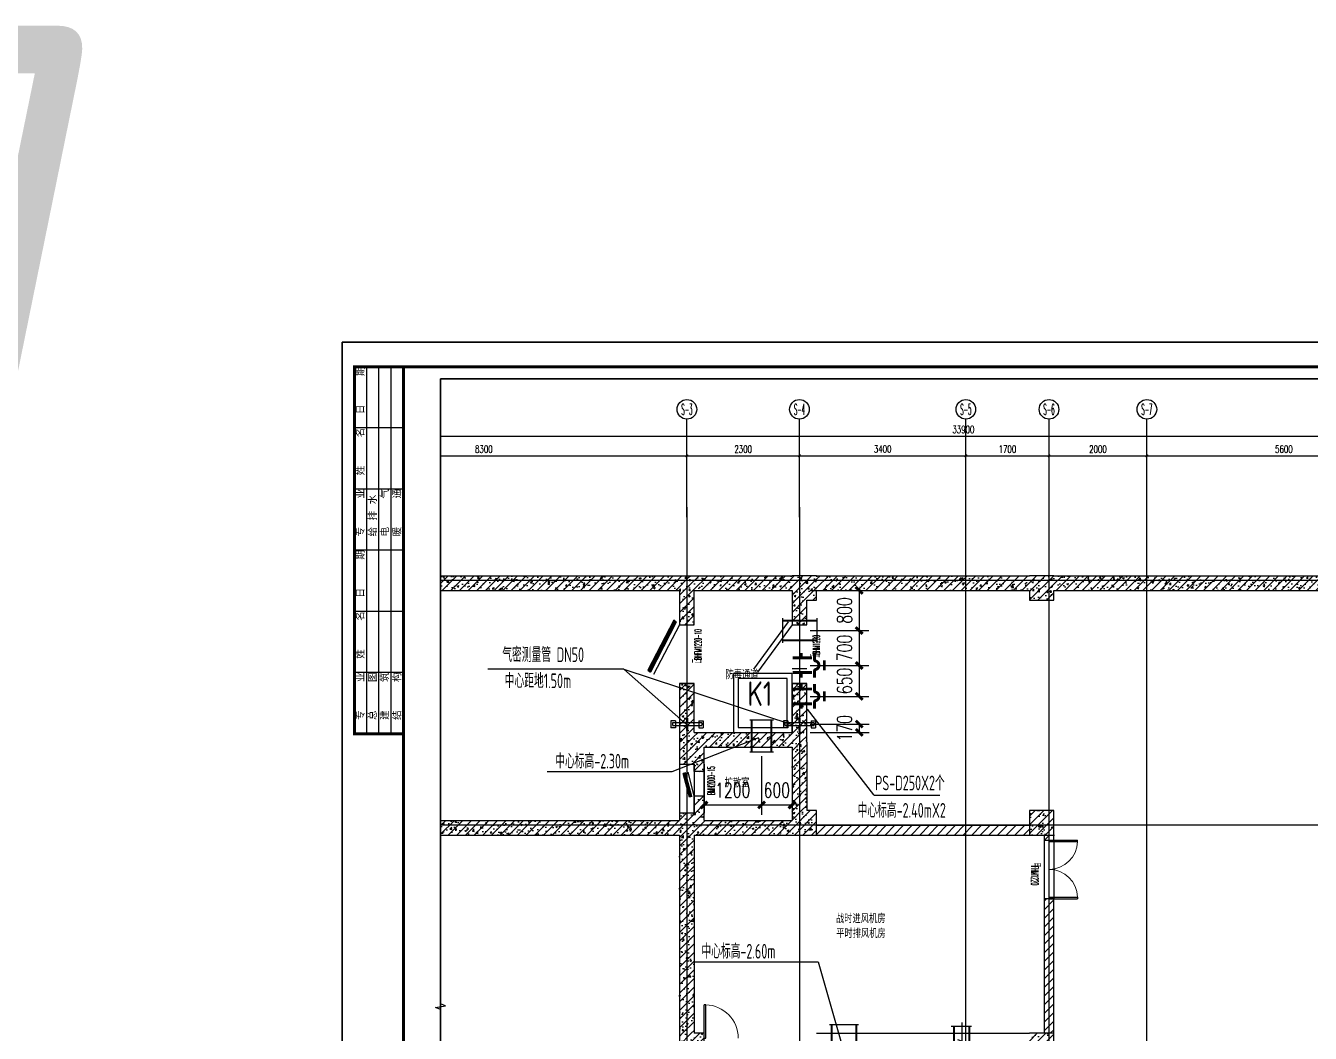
# Model space of a CAD drawing. Extents: x 0 to 2037025, y -2738621 to 0.
# Drawn here: x 951688 to 977940, y -1547944 to -1527354 of the extents above; entities that cross this region are included whole.
import ezdxf
from ezdxf.enums import TextEntityAlignment as Align
from ezdxf.xclip import XClip

# ---------------------------------------------------------------- set-up
doc = ezdxf.new("R2010")
doc.units = 0
doc.header["$LTSCALE"] = 10
doc.header["$MEASUREMENT"] = 0
doc.linetypes.add('DASH', pattern=[0.35, 0.25, -0.1])
doc.linetypes.add('DOTE', pattern=[2.42, 2, -0.2, 0.02, -0.2])
for name, color, linetype in [('20180411审查改动', 6, 'Continuous'), ('ACS_COM', 7, 'Continuous'), ('ACS_KT_FM', 3, 'Continuous'), ('AXIS_TEXT', 7, 'Continuous'), ('COLUMN', 4, 'Continuous'), ('DIM', 3, 'Continuous'), ('DIM_SYMB', 3, 'Continuous'), ('DOTE', 1, 'DOTE'), ('DUCT', 1, 'Continuous'), ('PIPE1', 3, 'Continuous'), ('PUB_DIM', 3, 'Continuous'), ('PUB_HATCH', 252, 'Continuous'), ('PUB_TEXT', 7, 'Continuous'), ('WALL', 4, 'Continuous'), ('water', 2, 'Continuous'), ('WINDOW', 2, 'Continuous'), ('人防-防护设备', 142, 'Continuous'), ('图框', 142, 'Continuous'), ('家具', 8, 'Continuous'), ('批量导出图层', 1, 'Continuous'), ('电气', 2, 'Continuous')]:
    doc.layers.add(name, color=color, linetype=linetype)
doc.layers.add('ACS_RSG_F2', color=1, linetype='Continuous', lineweight=40)
doc.styles.add('9', font='romans.shx', dxfattribs={"bigfont": 'hztxt.shx'})
doc.styles.add('_HZTXT', font='TSSDENG.shx', dxfattribs={"width": 0.8, "bigfont": 'HZTXT.shx'})
doc.styles.add('_TCH_AXIS', font='COMPLEX', dxfattribs={"bigfont": 'GBCBIG'})
doc.styles.add('_TCH_DIM_T3', font='simplex_.ttf', dxfattribs={"width": 0.705882, "bigfont": 'GBCBIG'})
doc.styles.add('_TCH_DIM_T3_T3', font='SIMPLEX', dxfattribs={"width": 0.49827, "bigfont": 'GBCBIG'})
doc.styles.add('COMPLEX', font='COMPLEX')
doc.styles.add('HZTXT', font='txt.shx', dxfattribs={"width": 0.7, "bigfont": 'hztxt.shx'})
doc.styles.get("Standard").update_dxf_attribs({"font": 'gbenor.shx', "bigfont": 'gbcbig.shx'})
doc.styles.add('TSSD_REIN', font='Tssdeng.shx', dxfattribs={"width": 0.7, "bigfont": 'hztxt.shx'})
doc.styles.add('ZJDZ', font='romans.shx', dxfattribs={"width": 0.7, "bigfont": '!hz.shx'})
doc.dimstyles.new('_TCH_ARCH&&50', dxfattribs={"dimtxt": 148.75, "dimasz": 50, "dimexe": 125, "dimexo": 150, "dimgap": 63.125, "dimtad": 1, "dimdec": 0, "dimzin": 0, "dimdsep": 46, "dimtxsty": '_TCH_DIM_T3', "dimblk": 'ARCHTICK', "dimcen": 0.09, "dimclrt": 7, "dimazin": 2, "dimtfac": 1, "dimtdec": 0, "dimtix": 1, "dimtmove": 2, "dimatfit": 3, "dimfxl": 0, "dimtolj": 1, "dimtzin": 0, "dimarcsym": 0})
pattern_1 = [(45, (0, 0), (-88.38835, 88.38835), []), (50, (0, 0), (358.63, -31.376), [37.5, -412.5]), (355, (0, 0), (-69.3757, 376.096), [30, -330]), (100.4514, (29.9, -2.6), (289.2547, 344.7198), [31.87, -350.571]), (46.1842, (0, 100), (533.6205, -82.7595), [56.25, -618.75]), (96.6356, (44.47, 93.1), (467.331, 487.059), [47.805, -525.8565]), (351.1842, (0, 100), (467.331, 487.059), [45, -495]), (21, (50, 75), (298.4535, -201.3094), [37.5, -412.5]), (326, (50, 75), (121.6577, 362.575), [30, -330]), (71.4514, (74.87, 58.22), (420.1113, 161.2652), [31.87, -350.571]), (37.5, (0, 0), (6.07993, 166.44693), [0, -326, 0, -335, 0, -331.25]), (7.5, (0, 0), (131.5348, 197.2059), [0, -191, 0, -318.5, 0, -126.25]), (327.5, (-111.5, 0), (266.9112, -11.27744), [0, -125, 0, -390, 0, -517.5]), (317.5, (-161.5, 0), (291.593, 50.0525), [0, -162.5, 0, -259, 0, -367.5])]
pattern_2 = [(45, (0, 89.76), (-88.3884, 88.3884), [])]

# ---------------------------------------------------------------- blocks, each defined once
blk = doc.blocks.new('图框A1')
at = {"layer": '图框'}
for p, q in [((1000, 43400), (1000, 58400)), ((1500, 43400), (1500, 58400)), ((2000, 43400), (2000, 58400)), ((2500, 55900), (500, 55900)), ((2500, 53400), (500, 53400)), ((2500, 50900), (500, 50900)), ((2500, 48400), (500, 48400)), ((2500, 45900), (500, 45900))]:
    blk.add_line(p, q, dxfattribs=at)
blk.add_lwpolyline([(0, 0), (84100, 0), (84100, 59400), (0, 59400)], close=True, dxfattribs=at)
at = {"layer": '图框', "const_width": 120}
blk.add_lwpolyline([(2500, 58400), (500, 58400), (500, 43400), (2500, 43400)], dxfattribs=at)
blk.add_lwpolyline([(2500, 1000), (83100, 1000), (83100, 58400), (2500, 58400)], close=True, dxfattribs=at)
at = {"layer": '图框', "style": 'HZTXT'}
for s, p in [('日    期', (911, 56464)), ('姓    名', (911, 53964)), ('专    业', (911, 51464)), ('电    气', (1911, 51464)), ('暖    通', (2411, 51464)), ('给 排 水', (1411, 51464)), ('日    期', (911, 48964)), ('姓    名', (911, 46464)), ('专    业', (911, 43964)), ('总    图', (1411, 43964)), ('建    筑', (1911, 43964)), ('结    构', (2411, 43964))]:
    blk.add_text(s, height=300, rotation=90, dxfattribs=at).set_placement(p)
blk = doc.blocks.new('气密性检测管')
for p, q in [((160995, -100885), (160995, -100796)), ((161138, -100796), (160995, -100796)), ((161138, -100885), (161138, -100796)), ((161138, -100885), (160995, -100885)), ((161037, -101424), (161037, -100826)), ((161096, -101424), (161096, -100826)), ((161138, -101364), (160995, -101364)), ((160995, -101364), (160995, -101454)), ((161138, -101454), (160995, -101454)), ((161138, -101364), (161138, -101454))]:
    blk.add_line(p, q)
at = {"linetype": 'DASH'}
for p, q in [((161096, -100826), (161037, -100826)), ((161096, -101424), (161037, -101424))]:
    blk.add_line(p, q, dxfattribs=at)
at = {"layer": 'ACS_COM', "const_width": 50}
for points in [[(161037, -101125), (160937, -101125)], [(161096, -101125), (161196, -101125)]]:
    blk.add_lwpolyline(points, dxfattribs=at)
blk = doc.blocks.new('H-PICPNT-5')
for p, q in [((-1.5, -1.13), (1.5, 1.13)), ((-1.5, 1.13), (1.5, -1.13)), ((-1.5, -1.13), (-1.5, 1.13)), ((1.5, -1.13), (1.5, 1.13))]:
    blk.add_line(p, q)
at = {"const_width": 0.5}
for points in [[(-0.25, 0, -1), (0.25, 0, -0.145221)], [(-0.25, 0, 1), (0.25, 0, 0.145221)]]:
    blk.add_lwpolyline(points, format="xyb", dxfattribs=at)
blk = doc.blocks.new('A$C6AAF41CE')
at = {"layer": 'ACS_RSG_F2', "color": 0}
blk.add_lwpolyline([(-4351, -12866), (-4594, -12866), (-4594, -13484), (-4351, -13484)], close=True, dxfattribs=at)
at = {"layer": 'ACS_RSG_F2', "color": 0, "const_width": 20}
for points in [[(-4472, -13484), (-4472, -13745)], [(-4472, -13970), (-4472, -14107)], [(-4472, -14157), (-4472, -14549)], [(-18212, -14549), (-18212, -15412)], [(-4465, -14549), (-18212, -14549)]]:
    blk.add_lwpolyline(points, dxfattribs=at)
at = {"layer": 'ACS_RSG_F2', "color": 0}
for centre in [(-4472, -14157), (-18212, -15415)]:
    blk.add_circle(centre, 50, dxfattribs=at)
at = {"layer": 'DIM', "color": 0}
for p, q in [((-20080, -300), (-18880, -300)), ((-19080, -300), (-19080, -1120)), ((-20080, -1120), (-18880, -1120)), ((-19080, -1120), (-19080, -1834)), ((-20080, -1834), (-18880, -1834)), ((-19080, -1834), (-19080, -2465)), ((-23891, -1909), (-26668, -1909)), ((-23891, -1909), (-22606, -3042)), ((-23891, -1909), (-20454, -3042)), ((-20080, -2465), (-18880, -2465)), ((-18778, -4480), (-20133, -2726)), ((-20078, -3031), (-18878, -3031)), ((-19078, -3031), (-19078, -3201)), ((-22903, -4003), (-21131, -3306)), ((-20078, -3201), (-18878, -3201)), ((-22251, -3684), (-22251, -4884)), ((-21075, -3684), (-21075, -4884)), ((-20452, -3684), (-20452, -4884)), ((-25456, -4003), (-22903, -4003)), ((-22251, -4684), (-21075, -4684)), ((-21075, -4684), (-20452, -4684)), ((-22470, -7888), (-19917, -7888)), ((-19917, -7888), (-19453, -9513)), ((-16985, -9132), (-16985, -10425)), ((-14746, -10310), (-17064, -9484)), ((-20151, -10225), (-19390, -10225)), ((-19390, -10225), (-16985, -10225)), ((-12193, -10310), (-14746, -10310)), ((-12717, -11307), (-17158, -15239)), ((-12717, -11307), (-13303, -14684)), ((-12717, -11307), (-9940, -11307)), ((-21340, -16307), (-19552, -12921)), ((-19490, -13587), (-19490, -14787)), ((-20101, -14587), (-19490, -14587)), ((-13054, -14749), (-11854, -14749)), ((-12054, -14749), (-12054, -15048)), ((-17176, -15128), (-17176, -16328)), ((-13054, -15048), (-11854, -15048)), ((-17176, -16128), (-17099, -16128)), ((-23893, -16307), (-21340, -16307))]:
    blk.add_line(p, q, dxfattribs=at)
at = {"layer": 'DIM', "color": 0, "lineweight": 25}
for p, q in [((-4517, -13011), (-3251, -12514)), ((-2302, -12514), (-3251, -12514)), ((-5062, -12709, -40), (-6383, -12709, -40)), ((-4482, -13646), (-5062, -12709, -40)), ((-4804, -13528, -1), (-5521, -13528, -1)), ((-4463, -13862), (-4804, -13528, -1))]:
    blk.add_line(p, q, dxfattribs=at)
at = {"layer": 'DIM', "color": 0, "const_width": 60}
for points in [[(-19151, -229), (-19009, -370)], [(-19151, -1050), (-19009, -1191)], [(-19151, -1763), (-19009, -1905)], [(-19151, -2394), (-19009, -2535)], [(-19149, -2960), (-19008, -3102)], [(-19149, -3131), (-19008, -3272)], [(-22180, -4613), (-22321, -4754)], [(-21004, -4613), (-21145, -4754)], [(-20381, -4613), (-20523, -4754)], [(-20080, -10154), (-20222, -10295)], [(-19320, -10154), (-19461, -10295)], [(-16914, -10154), (-17055, -10295)], [(-20030, -14517), (-20171, -14658)], [(-19419, -14517), (-19561, -14658)], [(-12125, -14678), (-11983, -14820)], [(-12125, -14977), (-11983, -15118)], [(-17105, -16058), (-17246, -16199)], [(-17028, -16058), (-17169, -16199)]]:
    blk.add_lwpolyline(points, dxfattribs=at)
at = {"layer": 'DUCT', "color": 0}
for p, q in [((-20641, -1374), (-20641, -870)), ((-19937, -1374), (-19937, -870)), ((-20833, -2952), (-21313, -2952)), ((-20833, -3602), (-21313, -3602)), ((-19689, -9170), (-19096, -9170)), ((-17199, -9207), (-16782, -9207)), ((-19689, -9823), (-19096, -9823)), ((-17199, -9820), (-16782, -9820)), ((-19789, -12595), (-19196, -12595)), ((-19789, -13273), (-19196, -13273))]:
    blk.add_line(p, q, dxfattribs=at)
for points, const_width in [([(-20641, -920), (-19937, -920)], 40), ([(-20641, -1320), (-19937, -1320)], 40), ([(-20261, -1680), (-20261, -1580)], 60), ([(-19992, -1730), (-19992, -1580)], 60), ([(-20042, -1680), (-20442, -1680)], 60), ([(-19792, -1730), (-19792, -1930)], 60), ([(-20042, -1980), (-20442, -1980)], 60), ([(-20261, -1980), (-20261, -2080)], 60), ([(-19992, -2080), (-19992, -1930)], 60), ([(-20042, -2315), (-20442, -2315)], 60), ([(-20261, -2315), (-20261, -2215)], 60), ([(-19992, -2365), (-19992, -2215)], 60), ([(-19792, -2365), (-19792, -2565)], 60), ([(-20042, -2615), (-20442, -2615)], 60), ([(-20261, -2615), (-20261, -2715)], 60), ([(-19992, -2715), (-19992, -2565)], 60), ([(-21274, -3602), (-21274, -2952)], 40), ([(-20874, -3602), (-20874, -2952)], 40), ([(-19640, -9823), (-19640, -9170)], 40), ([(-19140, -9170), (-19140, -9823)], 40), ([(-17139, -9207), (-17139, -9819)], 40), ([(-16826, -9207), (-16826, -9819)], 40), ([(-19740, -13273), (-19740, -12595)], 40), ([(-19240, -12595), (-19240, -13273)], 40)]:
    blk.add_lwpolyline(points, dxfattribs=dict(at, const_width=const_width))
at = {"layer": 'DUCT', "color": 0, "const_width": 60}
for points in [[(-19969, -1742, -0.34203), (-19992, -1713, -0.34203)], [(-19969, -1742, -0.774686), (-19969, -1917, -0.774686)], [(-19992, -1946, -0.34203), (-19969, -1917, -0.34203)], [(-19969, -2378, -0.34203), (-19992, -2348, -0.34203)], [(-19969, -2378, -0.774686), (-19969, -2552, -0.774686)], [(-19992, -2581, -0.34203), (-19969, -2552, -0.34203)]]:
    blk.add_lwpolyline(points, format="xyb", dxfattribs=at)
at = {"layer": 'WALL', "color": 0}
blk.add_line((-20150, -1900), (-20450, -1900), dxfattribs=at)
at = {"layer": 'ACS_KT_FM', "color": 0, "xscale": -75, "yscale": 75, "rotation": 90}
blk.add_blockref('H-PICPNT-5', (-4472, -13857), dxfattribs=at)
at = {"layer": 'PIPE1', "color": 0}
for p, rotation in [((-123721, -164104), 90), ((-121425, -164104), 90), ((-114425, -175815), 90), ((143887, -116201), 180)]:
    blk.add_blockref('气密性检测管', p, dxfattribs=dict(at, rotation=rotation))
at = {"layer": 'DIM', "color": 0, "style": 'ZJDZ', "width": 0.7}
for s, p in [('800', (-19380, -710)), ('700', (-19380, -1477)), ('650', (-19380, -2149)), ('170', (-19378, -3116)), ('300', (-12354, -14898))]:
    blk.add_text(s, height=300, rotation=90, dxfattribs=at).set_placement(p, align=Align.MIDDLE)
at = {"layer": 'DIM', "color": 0, "width": 0.7}
for s, p in [('气密测量管 DN50', (-26374, -1764)), ('中心距地1.50m', (-26324, -2297)), ('PS-D250X2个', (-18754, -4385)), ('中心标高-2.40mX2', (-19112, -4944)), ('气密测量管 DN50', (-12536, -11161)), ('中心距地1.50m', (-12360, -11695))]:
    blk.add_text(s, height=300, dxfattribs=at).set_placement(p)
for s, rotation, p in [('中心标高-2.30m', 0, (-25290, -3939)), ('中心标高-2.60m', 0, (-22304, -7823)), ('中心标高-4.90m', 360, (-14694, -10246)), ('中心标高-2.60m', 0, (-23727, -16243))]:
    blk.add_text(s, height=300, rotation=rotation, dxfattribs=at).set_placement(p)
at = {"layer": 'DIM', "color": 0, "style": 'ZJDZ', "width": 0.7}
for s, p in [('1200', (-21663, -4384)), ('600', (-20763, -4384)), ('700', (-19771, -9925)), ('2400', (-18187, -9925)), ('600', (-19745, -14287)), ('80', (-17137, -15701))]:
    blk.add_text(s, height=300, dxfattribs=at).set_placement(p, align=Align.MIDDLE)
at = {"layer": 'DIM', "color": 0, "lineweight": 25, "style": '9', "width": 0.7}
for s, p in [('连接软管', (-6210, -12662)), ('微压计', (-3108, -12467, 40)), ('球阀', (-5411, -13481, 39))]:
    blk.add_text(s, height=300, dxfattribs=at).set_placement(p)
blk = doc.blocks.new('A$C70981B1C')
at = {"layer": '电气', "const_width": 30}
for points in [[(132, 333), (132, 28)], [(196, 333), (196, 28)], [(270, 333), (270, 28)]]:
    blk.add_lwpolyline(points, dxfattribs=at)
at = {"layer": '电气'}
blk.add_circle((192, 192), 192, dxfattribs=at)
blk = doc.blocks.new('A$C3EBF56F1')
for p, q in [((1175, -8989), (988, -9142)), ((988, -9142), (988, -13972)), ((1175, -12937), (1175, -8989)), ((-17443, -15108), (-11568, -13049)), ((-13164, -14690), (-11562, -13049)), ((-11562, -13049), (-8833, -13049)), ((1144, -17810), (7, -13046)), ((988, -13972), (1280, -14313)), ((4, -14334), (1144, -17810))]:
    blk.add_line(p, q)
for points in [[(2243, -8992), (2243, -5261), (389, -5261), (389, -8992)], [(2187, -21695), (2187, -17822), (324, -17822), (324, -21695)]]:
    blk.add_lwpolyline(points, close=True)
at = {"const_width": 30}
for points in [[(-13157, -14676), (-13461, -14676)], [(-13157, -14741), (-13461, -14741)], [(-13157, -14814), (-13461, -14814)]]:
    blk.add_lwpolyline(points, dxfattribs=at)
blk.add_blockref('A$C70981B1C', (-17720, -15368))
at = {"linetype": 'ByBlock', "style": 'HZTXT', "width": 0.6}
for s, p in [('做法详见国标07FD02-29页', (1514, -8813)), ('距井底1200mm处', (1112, -8817)), ('密闭肋作法详07FD02', (1939, -8853)), ('预埋穿墙套管4%%c70', (719, -8792)), ('做法详见国标07FD02-29页', (1526, -21548)), ('距顶板下500mm处明敷设', (1113, -21548)), ('密闭肋作法详07FD02', (1988, -21518)), ('预埋穿墙套管4%%c70', (704, -21545))]:
    blk.add_text(s, height=252, rotation=90, dxfattribs=at).set_placement(p)
at = {"style": '_HZTXT', "width": 0.7}
for s, p in [('距顶板底150mm预埋3SC100.', (-11467, -13013)), ('管线防护密闭做法详', (-11480, -13333)), ('07FD02第21~23页', (-11475, -13655))]:
    blk.add_text(s, height=252, dxfattribs=at).set_placement(p)
blk = doc.blocks.new('$防护设备$00000008')
at = {"color": 0}
for p, q in [((0.547, 0.758), (-0.26, 3.12)), ((0.5, 0.5), (-0.307, 2.862)), ((-0.5, 0.5), (-0.5, -0.5)), ((0.5, 0.5), (0.5, -0.5))]:
    blk.add_line(p, q, dxfattribs=at)
blk = doc.blocks.new('$DorLib2D$00000002')
for p, q in [((-0.5, 0), (-0.5, 0.4875)), ((-0.475, 0.4875), (-0.5, 0.4875)), ((-0.475, 0), (-0.475, 0.4875)), ((0.475, 0), (0.475, 0.4875)), ((0.475, 0.4875), (0.5, 0.4875)), ((0.5, 0), (0.5, 0.4875)), ((-0.5, 0), (-0.475, 0)), ((0.5, 0), (0.475, 0))]:
    blk.add_line(p, q)
at = {"lineweight": 13}
for centre, start, end in [((-0.4875, 0), 0, 88.53072), ((0.4875, 0), 91.46928, 180)]:
    blk.add_arc(centre, 0.4875, start, end, dxfattribs=at)
blk = doc.blocks.new('$DorLib2D$00000001')
for p, q in [((0.45, 0.975), (0.5, 0.975)), ((0.45, 0), (0.45, 0.975)), ((0.5, 0), (0.5, 0.975)), ((0.5, 0), (0.45, 0))]:
    blk.add_line(p, q)
at = {"lineweight": 13}
blk.add_arc((0.475, 0), 0.975, 91.4693, 180, dxfattribs=at)
blk = doc.blocks.new('$防护设备$00000007')
at = {"color": 0}
for p, q in [((-0.274, 2.66), (-0.306, 2.49)), ((0.569, 0.868), (-0.28, 2.632)), ((0.574, 0.896), (-0.274, 2.66)), ((0.542, 0.726), (-0.306, 2.49)), ((0.548, 0.755), (-0.301, 2.519)), ((0.553, 0.783), (-0.296, 2.547)), ((0.558, 0.811), (-0.29, 2.575)), ((0.564, 0.839), (-0.285, 2.603)), ((0.5, 0.5), (-0.348, 2.264)), ((0.542, 0.726), (0.574, 0.896)), ((-0.5, 0.5), (-0.5, -0.5)), ((0.5, 0.5), (0.5, -0.5))]:
    blk.add_line(p, q, dxfattribs=at)
blk = doc.blocks.new('$防护设备$00000002')
at = {"color": 0}
for p, q in [((-0.5, 0.5), (0.5, 0.5)), ((-0.321, 0.252), (-0.308, 0.348)), ((0.166, 0.022), (-0.317, 0.277)), ((-0.314, 0.3), (0.169, 0.045)), ((0.172, 0.068), (-0.311, 0.323)), ((0.176, 0.093), (-0.308, 0.348)), ((0.15, -0.1), (-0.333, 0.155)), ((0.163, -0.003), (-0.321, 0.252)), ((0.163, -0.003), (0.176, 0.093)), ((-0.5, -0.1), (0.5, -0.1)), ((-0.35, -0.5), (-0.35, -0.1)), ((0.15, -0.1), (0.15, -0.5)), ((-0.5, -0.5), (0.5, -0.5))]:
    blk.add_line(p, q, dxfattribs=at)
blk = doc.blocks.new('_AXISO')
blk.add_circle((0, 0), 0.5)
at = {"layer": 'AXIS_TEXT', "style": 'COMPLEX', "width": 1.041667}
blk.add_attdef('A', text='', height=0.56, dxfattribs=at).set_placement((-0.25, -0.28), (0.25, -0.28), align=Align.FIT)
blk = doc.blocks.new('_ArchTick')
at = {"color": 0, "linetype": 'ByBlock', "const_width": 0.4}
blk.add_lwpolyline([(-0.5, -0.5), (0.5, 0.5)], dxfattribs=at)
blk = doc.blocks.new('*D1051')
at = {"layer": 'Defpoints', "color": 0, "transparency": 16777216}
for p in [(0, 2850), (-33900, 1200), (0, 1200)]:
    blk.add_point(p, dxfattribs=at)
at = {"layer": 'PUB_DIM', "color": 0, "lineweight": -2, "transparency": 16777216}
for p, q in [((-33900, 1350), (-33900, 2975)), ((0, 1350), (0, 2975)), ((-33900, 2850), (0, 2850))]:
    blk.add_line(p, q, dxfattribs=at)
at = {"layer": 'PUB_DIM', "color": 0, "lineweight": -2, "transparency": 16777216, "xscale": 50, "yscale": 50, "zscale": 50, "rotation": 180}
blk.add_blockref('_ArchTick', (-33900, 2850), dxfattribs=at)
at = {"layer": 'PUB_DIM', "color": 0, "lineweight": -2, "transparency": 16777216, "xscale": 50, "yscale": 50, "zscale": 50}
blk.add_blockref('_ArchTick', (0, 2850), dxfattribs=at)
at = {"layer": 'PUB_DIM', "color": 7, "transparency": 16777216, "insert": (-16950, 2988), "char_height": 148.8, "attachment_point": 5, "style": '_TCH_DIM_T3'}
blk.add_mtext('\\A1;33900', dxfattribs=at)
blk = doc.blocks.new('*D1054')
at = {"layer": 'Defpoints', "color": 0, "transparency": 16777216}
for p in [(-22600, 2450), (-30900, 1200), (-22600, 1200)]:
    blk.add_point(p, dxfattribs=at)
at = {"layer": 'PUB_DIM', "color": 0, "lineweight": -2, "transparency": 16777216}
for p, q in [((-30900, 1350), (-30900, 2575)), ((-30900, 2450), (-22600, 2450)), ((-22600, 1350), (-22600, 2575))]:
    blk.add_line(p, q, dxfattribs=at)
at = {"layer": 'PUB_DIM', "color": 0, "lineweight": -2, "transparency": 16777216, "xscale": 50, "yscale": 50, "zscale": 50, "rotation": 180}
blk.add_blockref('_ArchTick', (-30900, 2450), dxfattribs=at)
at = {"layer": 'PUB_DIM', "color": 0, "lineweight": -2, "transparency": 16777216, "xscale": 50, "yscale": 50, "zscale": 50}
blk.add_blockref('_ArchTick', (-22600, 2450), dxfattribs=at)
at = {"layer": 'PUB_DIM', "color": 7, "transparency": 16777216, "insert": (-26750, 2588), "char_height": 148.8, "attachment_point": 5, "style": '_TCH_DIM_T3'}
blk.add_mtext('\\A1;8300', dxfattribs=at)
blk = doc.blocks.new('*D1055')
at = {"layer": 'Defpoints', "color": 0, "transparency": 16777216}
for p in [(-20300, 2450), (-22600, 1200), (-20300, 1200)]:
    blk.add_point(p, dxfattribs=at)
at = {"layer": 'PUB_DIM', "color": 0, "lineweight": -2, "transparency": 16777216}
for p, q in [((-22600, 1350), (-22600, 2575)), ((-22600, 2450), (-20300, 2450)), ((-20300, 1350), (-20300, 2575))]:
    blk.add_line(p, q, dxfattribs=at)
at = {"layer": 'PUB_DIM', "color": 0, "lineweight": -2, "transparency": 16777216, "xscale": 50, "yscale": 50, "zscale": 50, "rotation": 180}
blk.add_blockref('_ArchTick', (-22600, 2450), dxfattribs=at)
at = {"layer": 'PUB_DIM', "color": 0, "lineweight": -2, "transparency": 16777216, "xscale": 50, "yscale": 50, "zscale": 50}
blk.add_blockref('_ArchTick', (-20300, 2450), dxfattribs=at)
at = {"layer": 'PUB_DIM', "color": 7, "transparency": 16777216, "insert": (-21450, 2588), "char_height": 148.8, "attachment_point": 5, "style": '_TCH_DIM_T3'}
blk.add_mtext('\\A1;2300', dxfattribs=at)
blk = doc.blocks.new('*D1056')
at = {"layer": 'Defpoints', "color": 0, "transparency": 16777216}
for p in [(-16900, 2450), (-20300, 1200), (-16900, 1200)]:
    blk.add_point(p, dxfattribs=at)
at = {"layer": 'PUB_DIM', "color": 0, "lineweight": -2, "transparency": 16777216}
for p, q in [((-20300, 1350), (-20300, 2575)), ((-20300, 2450), (-16900, 2450)), ((-16900, 1350), (-16900, 2575))]:
    blk.add_line(p, q, dxfattribs=at)
at = {"layer": 'PUB_DIM', "color": 0, "lineweight": -2, "transparency": 16777216, "xscale": 50, "yscale": 50, "zscale": 50, "rotation": 180}
blk.add_blockref('_ArchTick', (-20300, 2450), dxfattribs=at)
at = {"layer": 'PUB_DIM', "color": 0, "lineweight": -2, "transparency": 16777216, "xscale": 50, "yscale": 50, "zscale": 50}
blk.add_blockref('_ArchTick', (-16900, 2450), dxfattribs=at)
at = {"layer": 'PUB_DIM', "color": 7, "transparency": 16777216, "insert": (-18600, 2590), "char_height": 148.8, "attachment_point": 5, "style": '_TCH_DIM_T3'}
blk.add_mtext('\\A1;3400', dxfattribs=at)
blk = doc.blocks.new('*D1057')
at = {"layer": 'Defpoints', "color": 0, "transparency": 16777216}
for p in [(-15200, 2450), (-16900, 1200), (-15200, 1200)]:
    blk.add_point(p, dxfattribs=at)
at = {"layer": 'PUB_DIM', "color": 0, "lineweight": -2, "transparency": 16777216}
for p, q in [((-16900, 1350), (-16900, 2575)), ((-16900, 2450), (-15200, 2450)), ((-15200, 1350), (-15200, 2575))]:
    blk.add_line(p, q, dxfattribs=at)
at = {"layer": 'PUB_DIM', "color": 0, "lineweight": -2, "transparency": 16777216, "xscale": 50, "yscale": 50, "zscale": 50, "rotation": 180}
blk.add_blockref('_ArchTick', (-16900, 2450), dxfattribs=at)
at = {"layer": 'PUB_DIM', "color": 0, "lineweight": -2, "transparency": 16777216, "xscale": 50, "yscale": 50, "zscale": 50}
blk.add_blockref('_ArchTick', (-15200, 2450), dxfattribs=at)
at = {"layer": 'PUB_DIM', "color": 7, "transparency": 16777216, "insert": (-16050, 2588), "char_height": 148.8, "attachment_point": 5, "style": '_TCH_DIM_T3'}
blk.add_mtext('\\A1;1700', dxfattribs=at)
blk = doc.blocks.new('*D1058')
at = {"layer": 'Defpoints', "color": 0, "transparency": 16777216}
for p in [(-13200, 2450), (-15200, 1200), (-13200, 1200)]:
    blk.add_point(p, dxfattribs=at)
at = {"layer": 'PUB_DIM', "color": 0, "lineweight": -2, "transparency": 16777216}
for p, q in [((-15200, 1350), (-15200, 2575)), ((-15200, 2450), (-13200, 2450)), ((-13200, 1350), (-13200, 2575))]:
    blk.add_line(p, q, dxfattribs=at)
at = {"layer": 'PUB_DIM', "color": 0, "lineweight": -2, "transparency": 16777216, "xscale": 50, "yscale": 50, "zscale": 50, "rotation": 180}
blk.add_blockref('_ArchTick', (-15200, 2450), dxfattribs=at)
at = {"layer": 'PUB_DIM', "color": 0, "lineweight": -2, "transparency": 16777216, "xscale": 50, "yscale": 50, "zscale": 50}
blk.add_blockref('_ArchTick', (-13200, 2450), dxfattribs=at)
at = {"layer": 'PUB_DIM', "color": 7, "transparency": 16777216, "insert": (-14200, 2588), "char_height": 148.8, "attachment_point": 5, "style": '_TCH_DIM_T3'}
blk.add_mtext('\\A1;2000', dxfattribs=at)
blk = doc.blocks.new('*D1059')
at = {"layer": 'Defpoints', "color": 0, "transparency": 16777216}
for p in [(-7600, 2450), (-13200, 1200), (-7600, 1200)]:
    blk.add_point(p, dxfattribs=at)
at = {"layer": 'PUB_DIM', "color": 0, "lineweight": -2, "transparency": 16777216}
for p, q in [((-13200, 1350), (-13200, 2575)), ((-13200, 2450), (-7600, 2450)), ((-7600, 1350), (-7600, 2575))]:
    blk.add_line(p, q, dxfattribs=at)
at = {"layer": 'PUB_DIM', "color": 0, "lineweight": -2, "transparency": 16777216, "xscale": 50, "yscale": 50, "zscale": 50, "rotation": 180}
blk.add_blockref('_ArchTick', (-13200, 2450), dxfattribs=at)
at = {"layer": 'PUB_DIM', "color": 0, "lineweight": -2, "transparency": 16777216, "xscale": 50, "yscale": 50, "zscale": 50}
blk.add_blockref('_ArchTick', (-7600, 2450), dxfattribs=at)
at = {"layer": 'PUB_DIM', "color": 7, "transparency": 16777216, "insert": (-10400, 2588), "char_height": 148.8, "attachment_point": 5, "style": '_TCH_DIM_T3'}
blk.add_mtext('\\A1;5600', dxfattribs=at)
blk = doc.blocks.new('A$C4D85100B')
at = {"layer": 'PUB_HATCH'}
h = blk.add_hatch(dxfattribs=at)
h.set_pattern_fill('钢筋混凝土', color=256, scale=50, style=0)
h.set_pattern_definition(pattern_1)
h.paths.add_polyline_path([(-30450, 0), (-30450, -300), (-22750, -300), (-22583.3, -200), (-22550, 0)])
h = blk.add_hatch(dxfattribs=at)
h.set_pattern_fill('钢筋混凝土', color=256, scale=50, style=0)
h.set_pattern_definition(pattern_1)
h.paths.add_polyline_path([(-22750, -300), (-22750, -1000), (-22450, -1000), (-22450, -300), (-22583.3, -200)])
h = blk.add_hatch(dxfattribs=at)
h.set_pattern_fill('钢筋混凝土', color=256, scale=50, style=0)
h.set_pattern_definition(pattern_1)
h.paths.add_polyline_path([(-20450, -300), (-20450, 0), (-22550, 0), (-22583.3, -200), (-22450, -300)])
h = blk.add_hatch(dxfattribs=at)
h.set_pattern_fill('钢筋混凝土', color=256, scale=50, style=0)
h.set_pattern_definition(pattern_1)
h.paths.add_polyline_path([(-20450, -500), (-19950, -500), (-19950, 0), (-20450, 0)])
h = blk.add_hatch(dxfattribs=at)
h.set_pattern_fill('钢筋混凝土', color=256, scale=50, style=0)
h.set_pattern_definition(pattern_1)
h.paths.add_polyline_path([(-15600, -300), (-15600, 0), (-19950, 0), (-19950, -300)])
h = blk.add_hatch(dxfattribs=at)
h.set_pattern_fill('钢筋混凝土', color=256, scale=50, style=0)
h.set_pattern_definition(pattern_1)
h.paths.add_polyline_path([(-15600, -500), (-15100, -500), (-15100, 0), (-15600, 0)])
h = blk.add_hatch(dxfattribs=at)
h.set_pattern_fill('钢筋混凝土', color=256, scale=50, style=0)
h.set_pattern_definition(pattern_1)
h.paths.add_polyline_path([(-7850, -300), (-7850, 0), (-15100, 0), (-15100, -300)])
h = blk.add_hatch(dxfattribs=at)
h.set_pattern_fill('钢筋混凝土', color=256, scale=50, style=0)
h.set_pattern_definition(pattern_1)
h.paths.add_polyline_path([(-20150, -500), (-20450, -500), (-20450, -1000), (-20150, -1000)])
h = blk.add_hatch(dxfattribs=at)
h.set_pattern_fill('钢筋混凝土', color=256, scale=50, style=0)
h.set_pattern_definition(pattern_1)
h.paths.add_polyline_path([(-22450, -3200), (-22450, -2200), (-22750, -2200), (-22750, -3400), (-22483.3, -3366.7)])
h = blk.add_hatch(dxfattribs=at)
h.set_pattern_fill('钢筋混凝土', color=256, scale=50, style=0)
h.set_pattern_definition(pattern_1)
h.paths.add_polyline_path([(-20150, -3400), (-20150, -2200), (-20450, -2200), (-20450, -3200), (-20350, -3366.7)])
h = blk.add_hatch(dxfattribs=at)
h.set_pattern_fill('钢筋混凝土', color=256, scale=50, style=0)
h.set_pattern_definition(pattern_1)
h.paths.add_polyline_path([(-22750, -3400), (-22750, -3850), (-22250, -3850), (-22250, -3500), (-22483.3, -3366.7)])
h = blk.add_hatch(dxfattribs=at)
h.set_pattern_fill('钢筋混凝土', color=256, scale=50, style=0)
h.set_pattern_definition(pattern_1)
h.paths.add_polyline_path([(-22483.3, -3366.7), (-22250, -3500), (-20450, -3500), (-20350, -3366.7), (-20450, -3200), (-22450, -3200)])
h = blk.add_hatch(dxfattribs=at)
h.set_pattern_fill('钢筋混凝土', color=256, scale=50, style=0)
h.set_pattern_definition(pattern_1)
h.paths.add_polyline_path([(-20450, -4800), (-20150, -4800), (-20150, -3400), (-20350, -3366.7), (-20450, -3500)])
h = blk.add_hatch(dxfattribs=at)
h.set_pattern_fill('钢筋混凝土', color=256, scale=50, style=0)
h.set_pattern_definition(pattern_1)
h.paths.add_polyline_path([(-22250, -3850), (-22450, -3850), (-22450, -4000), (-22250, -4000)])
h = blk.add_hatch(dxfattribs=at)
h.set_pattern_fill('钢筋混凝土', color=256, scale=50, style=0)
h.set_pattern_definition(pattern_1)
h.paths.add_polyline_path([(-22450, -4850), (-22250, -4850), (-22250, -4500), (-22450, -4500)])
h = blk.add_hatch(dxfattribs=at)
h.set_pattern_fill('钢筋混凝土', color=256, scale=50, style=0)
h.set_pattern_definition(pattern_1)
h.paths.add_polyline_path([(-22250, -5000), (-22250, -4850), (-22750, -4850), (-22750, -5000), (-22550, -5150)])
h = blk.add_hatch(dxfattribs=at)
h.set_pattern_fill('钢筋混凝土', color=256, scale=50, style=0)
h.set_pattern_definition(pattern_1)
h.paths.add_polyline_path([(-20450, -5300), (-19950, -5300), (-19950, -4800), (-20450, -4800)])
h = blk.add_hatch(dxfattribs=at)
h.set_pattern_fill('钢筋混凝土', color=256, scale=50, style=0)
h.set_pattern_definition(pattern_1)
h.paths.add_polyline_path([(-15600, -5300), (-15100, -5300), (-15100, -4800), (-15600, -4800)])
h = blk.add_hatch(dxfattribs=at)
h.set_pattern_fill('钢筋混凝土', color=256, scale=50, style=0)
h.set_pattern_definition(pattern_1)
h.paths.add_polyline_path([(-30450, -5000), (-30450, -5300), (-22750, -5300), (-22550, -5150), (-22750, -5000)])
h = blk.add_hatch(dxfattribs=at)
h.set_pattern_fill('钢筋混凝土', color=256, scale=50, style=0)
h.set_pattern_definition(pattern_1)
h.paths.add_polyline_path([(-22750, -9350), (-22450, -9350), (-22450, -5300), (-22550, -5150), (-22750, -5300)])
h = blk.add_hatch(dxfattribs=at)
h.set_pattern_fill('钢筋混凝土', color=256, scale=50, style=0)
h.set_pattern_definition(pattern_1)
h.paths.add_polyline_path([(-20450, -5300), (-20450, -5000), (-22250, -5000), (-22550, -5150), (-22450, -5300)])
h = blk.add_hatch(dxfattribs=at)
h.set_pattern_fill('普通砖', color=256, scale=50, style=0)
h.set_pattern_definition(pattern_2)
h.paths.add_polyline_path([(-15600, -5300), (-15600, -5100), (-19950, -5100), (-19950, -5300)])
h = blk.add_hatch(dxfattribs=at)
h.set_pattern_fill('普通砖', color=256, scale=50, style=0)
h.set_pattern_definition(pattern_2)
h.paths.add_polyline_path([(-15100, -5300), (-15300, -5300), (-15300, -5400), (-15100, -5400)])
h = blk.add_hatch(dxfattribs=at)
h.set_pattern_fill('普通砖', color=256, scale=50, style=0)
h.set_pattern_definition(pattern_2)
h.paths.add_polyline_path([(-15100, -9350), (-15100, -6600), (-15300, -6600), (-15300, -9350)])
h = blk.add_hatch(dxfattribs=at)
h.set_pattern_fill('钢筋混凝土', color=256, scale=50, style=0)
h.set_pattern_definition(pattern_1)
h.paths.add_polyline_path([(-22750, -9850), (-22250, -9850), (-22250, -9350), (-22750, -9350)])
h = blk.add_hatch(dxfattribs=at)
h.set_pattern_fill('钢筋混凝土', color=256, scale=50, style=0)
h.set_pattern_definition(pattern_1)
h.paths.add_polyline_path([(-15600, -9850), (-15100, -9850), (-15100, -9350), (-15600, -9350)])
at = {"layer": 'COLUMN', "color": 252}
for p, q in [((-19950, 0), (-20450, 0)), ((-15100, 0), (-15600, 0)), ((-20450, -300), (-20450, -500)), ((-20150, -500), (-19950, -500)), ((-19950, -500), (-19950, -300)), ((-15600, -300), (-15600, -500)), ((-15600, -500), (-15100, -500)), ((-15100, -500), (-15100, -300)), ((-20450, -4800), (-20450, -5000)), ((-19950, -4800), (-20150, -4800)), ((-19950, -5300), (-19950, -4800)), ((-15100, -4800), (-15600, -4800)), ((-15600, -4800), (-15600, -5300)), ((-15100, -5300), (-15100, -4800)), ((-20450, -5300), (-19950, -5300)), ((-15600, -5300), (-15100, -5300)), ((-22750, -9350), (-22750, -9850)), ((-22250, -9350), (-22450, -9350)), ((-22250, -9850), (-22250, -9350)), ((-15100, -9350), (-15600, -9350)), ((-15100, -9850), (-15100, -9350))]:
    blk.add_line(p, q, dxfattribs=at)
at = {"layer": 'DOTE', "color": 252}
for p, q in [((-22600, 1400), (-22600, -36700)), ((-20300, 1400), (-20300, -36700)), ((-16900, -24000), (-16900, 1400)), ((-15200, -24000), (-15200, 1400)), ((-13200, -24000), (-13200, 1400)), ((1400, -100), (-35300, -100)), ((1400, -5100), (-35300, -5100))]:
    blk.add_line(p, q, dxfattribs=at)
at = {"layer": 'PUB_DIM'}
for p, q in [((-22600, 1200), (-22600, 3200)), ((-20300, 1200), (-20300, 3200)), ((-16900, 1200), (-16900, 3200)), ((-15200, 1200), (-15200, 3200)), ((-13200, 1200), (-13200, 3200))]:
    blk.add_line(p, q, dxfattribs=at)
at = {"layer": 'WALL', "color": 252}
for p, q in [((-30450, 0), (-22550, 0)), ((-22550, 0), (-20450, 0)), ((-19950, 0), (-15600, 0)), ((-15100, 0), (-7850, 0)), ((-30450, -300), (-22750, -300)), ((-22750, -300), (-22750, -1000)), ((-22450, -300), (-20450, -300)), ((-22450, -1000), (-22450, -300)), ((-20450, -500), (-20450, -1000)), ((-20150, -1000), (-20150, -500)), ((-19950, -300), (-15600, -300)), ((-15100, -300), (-7850, -300)), ((-22750, -1000), (-22450, -1000)), ((-20450, -1000), (-20150, -1000)), ((-22450, -2200), (-22750, -2200)), ((-22750, -2200), (-22750, -3400)), ((-22450, -3200), (-22450, -2200)), ((-20150, -2200), (-20450, -2200)), ((-20450, -2200), (-20450, -3200)), ((-20150, -3400), (-20150, -2200)), ((-22750, -3400), (-22750, -3850)), ((-22450, -3200), (-20450, -3200)), ((-20150, -3400), (-20150, -4800)), ((-22250, -3500), (-20450, -3500)), ((-22250, -3850), (-22250, -3500)), ((-20450, -3500), (-20450, -4800)), ((-22750, -3850), (-22450, -3850)), ((-22250, -4000), (-22250, -3850)), ((-22250, -4850), (-22250, -4500)), ((-22450, -4850), (-22750, -4850)), ((-22750, -4850), (-22750, -5000)), ((-22250, -5000), (-22250, -4850)), ((-30450, -5000), (-22750, -5000)), ((-22250, -5000), (-20450, -5000)), ((-19950, -5100), (-15600, -5100)), ((-30450, -5300), (-22750, -5300)), ((-22750, -5300), (-22750, -9350)), ((-22450, -5300), (-20450, -5300)), ((-22450, -5300), (-22450, -9350)), ((-19950, -5300), (-15600, -5300)), ((-15300, -5300), (-15300, -5400)), ((-15300, -5400), (-15100, -5400)), ((-15100, -5400), (-15100, -5300)), ((-15100, -6600), (-15300, -6600)), ((-15300, -6600), (-15300, -9350)), ((-15100, -9350), (-15100, -6600)), ((-19950, -9350), (-15600, -9350))]:
    blk.add_line(p, q, dxfattribs=at)
for points in [[(-22250, -4000), (-22450, -4000), (-22450, -3850)], [(-22450, -4850), (-22450, -4500), (-22250, -4500)]]:
    blk.add_lwpolyline(points, dxfattribs=at)
at = {"layer": 'water', "color": 252}
for points in [[(-21650, -3200), (-20450, -3200), (-20450, -2000), (-21650, -2000)], [(-21550, -3100), (-20550, -3100), (-20550, -2100), (-21550, -2100)]]:
    blk.add_lwpolyline(points, close=True, dxfattribs=at)
at = {"layer": '家具', "color": 252}
for p, q in [((-15300, -5400), (-15300, -6600)), ((-15100, -5400), (-15100, -6600))]:
    blk.add_line(p, q, dxfattribs=at)
at = {"layer": 'PUB_DIM'}
ref = blk.add_blockref('_AXISO', (-22600, 3400), dxfattribs=dict(at, xscale=400, yscale=400, zscale=400))
ref.add_attrib('A', 'S-3', dxfattribs={"layer": 'AXIS_TEXT', "height": 226.27, "style": '_TCH_AXIS', "width": 0.35}).set_placement((-22713.1, 3286.9), (-22486.9, 3286.9), align=Align.FIT)
ref = blk.add_blockref('_AXISO', (-20300, 3400), dxfattribs=dict(at, xscale=400, yscale=400, zscale=400))
ref.add_attrib('A', 'S-4', dxfattribs={"layer": 'AXIS_TEXT', "height": 226.27, "style": '_TCH_AXIS', "width": 0.33871}).set_placement((-20413.1, 3286.9), (-20186.9, 3286.9), align=Align.FIT)
ref = blk.add_blockref('_AXISO', (-16900, 3400), dxfattribs=dict(at, xscale=400, yscale=400, zscale=400))
ref.add_attrib('A', 'S-5', dxfattribs={"layer": 'AXIS_TEXT', "height": 226.27, "style": '_TCH_AXIS', "width": 0.35}).set_placement((-17013.1, 3286.9), (-16786.9, 3286.9), align=Align.FIT)
ref = blk.add_blockref('_AXISO', (-15200, 3400), dxfattribs=dict(at, xscale=400, yscale=400, zscale=400))
ref.add_attrib('A', 'S-6', dxfattribs={"layer": 'AXIS_TEXT', "height": 226.27, "style": '_TCH_AXIS', "width": 0.35}).set_placement((-15313.1, 3286.9), (-15086.9, 3286.9), align=Align.FIT)
ref = blk.add_blockref('_AXISO', (-13200, 3400), dxfattribs=dict(at, xscale=400, yscale=400, zscale=400))
ref.add_attrib('A', 'S-7', dxfattribs={"layer": 'AXIS_TEXT', "height": 226.27, "style": '_TCH_AXIS', "width": 0.35}).set_placement((-13313.1, 3286.9), (-13086.9, 3286.9), align=Align.FIT)
at = {"layer": 'WINDOW', "color": 252, "rotation": 270}
for name, p, xscale, yscale, zscale in [('$防护设备$00000007', (-22600, -1600), -1200, -300, -1200), ('$防护设备$00000008', (-20300, -1600), -1200, -300, -1200), ('$防护设备$00000002', (-22500, -4350), 1000, -500, 1000)]:
    blk.add_blockref(name, p, dxfattribs=dict(at, xscale=xscale, yscale=yscale, zscale=zscale))
at = {"layer": '家具', "color": 252, "xscale": 1200, "yscale": 1200, "zscale": 200, "rotation": 270}
blk.add_blockref('$DorLib2D$00000002', (-15200, -6000), dxfattribs=at)
at = {"layer": '家具', "color": 252, "xscale": -700, "yscale": 700, "zscale": 200}
blk.add_blockref('$DorLib2D$00000001', (-21900, -9450), dxfattribs=at)
at = {"layer": 'PUB_TEXT', "color": 252}
for s, p in [('防毒通道', (-21812.2, -2111.1)), ('扩散室', (-21828.3, -4323.2)), ('战时进风机房', (-19553.9, -7098.5)), ('平时排风机房', (-19549.1, -7401.2))]:
    blk.add_text(s, height=168.79, dxfattribs=at).set_placement(p)
at = {"layer": 'PUB_TEXT', "color": 252, "style": '_TCH_DIM_T3_T3'}
for s, height, width, p in [('甲', 168.8, 0.49827, (-15562.5, -5869.2)), ('FHM1220', 148.75, 0.35172, (-15562.5, -5930.5))]:
    blk.add_text(s, height=height, rotation=270, dxfattribs=dict(at, width=width)).set_placement(p)
at = {"layer": 'water', "color": 252, "style": 'TSSD_REIN', "width": 0.8}
blk.add_text('K1', height=500, dxfattribs=at).set_placement((-21362.2, -2810.3), align=Align.BOTTOM_LEFT)
at = {"layer": '人防-防护设备', "color": 252, "style": '_TCH_DIM_T3_T3'}
for s, height, width, p in [('BHFM1220-10', 148.75, 0.35172, (-22298.3, -1725.2)), ('BHM1220', 148.75, 0.35172, (-19881, -1613.5)), ('正', 168.8, 0.49827, (-22298.3, -1786.5)), ('正', 168.8, 0.49827, (-19881, -1674.7)), ('BMH2000-15', 148.75, 0.35172, (-22027.8, -4478.2))]:
    blk.add_text(s, height=height, rotation=90, dxfattribs=dict(at, width=width)).set_placement(p)
at = {"layer": 'PUB_DIM'}
for p1, p2, distance, picture, middle in [((-33900, 1200), (0, 1200), 1650, '*D1051', (-16950, 2988.2)), ((-30900, 1200), (-22600, 1200), 1250, '*D1054', (-26750, 2588.2)), ((-22600, 1200), (-20300, 1200), 1250, '*D1055', (-21450, 2588.2)), ((-20300, 1200), (-16900, 1200), 1250, '*D1056', (-18600, 2589.9)), ((-16900, 1200), (-15200, 1200), 1250, '*D1057', (-16050, 2588.2)), ((-15200, 1200), (-13200, 1200), 1250, '*D1058', (-14200, 2588.2)), ((-13200, 1200), (-7600, 1200), 1250, '*D1059', (-10400, 2588.2))]:
    dim = blk.add_aligned_dim(p1=p1, p2=p2, distance=distance, dimstyle='_TCH_ARCH&&50', dxfattribs=at)
    dim.commit()
    dim.dimension.update_dxf_attribs({"geometry": picture, "text_midpoint": middle})

msp = doc.modelspace()

# ---------------------------------------------------------------- linework, layer by layer
at = {"layer": '20180411审查改动'}
msp.add_lwpolyline([(960165.2, -1534570.7), (993242.4, -1534570.7), (993242.4, -1560229.3), (960165.2, -1560229.3)], close=True, dxfattribs=at)
at = {"layer": 'DIM'}
msp.add_line((969022.5, -1543074.2), (970369.9, -1543074.2), dxfattribs=at)
at = {"layer": 'DIM_SYMB'}
msp.add_lwpolyline([(960165.2, -1560229.3), (960165.2, -1547456.3), (960060.2, -1547418.1), (960270.2, -1547381), (960165.2, -1547343.8), (960165.2, -1534570.7)], dxfattribs=at)
at = {"layer": '批量导出图层'}
msp.add_lwpolyline([(958158.5, -1533823.1), (1000208.5, -1533823.1), (1000208.5, -1563523.1), (958158.5, -1563523.1)], close=True, dxfattribs=at)

# ---------------------------------------------------------------- block references
at = {"xscale": 0.5, "yscale": 0.5, "zscale": 0.5}
msp.add_blockref('图框A1', (958158.5, -1563523.1), dxfattribs=at)
for name in ['A$C6AAF41CE', 'A$C3EBF56F1']:
    msp.add_blockref(name, (987800.6, -1538593.7))
at = {"layer": '20180411审查改动'}
ref = msp.add_blockref('A$C4D85100B', (987800.6, -1538593.7), dxfattribs=at)
XClip(ref).set_block_clipping_path([(-27635.4146417435, -21635.574409435), (5441.8040768618, 4022.9847815949)])

# ---------------------------------------------------------------- texts
at = {"layer": 'PUB_TEXT'}
msp.add_text('07', height=10000, dxfattribs=at).set_placement((941834.1, -1537354))

doc.saveas('drawing.dxf')
